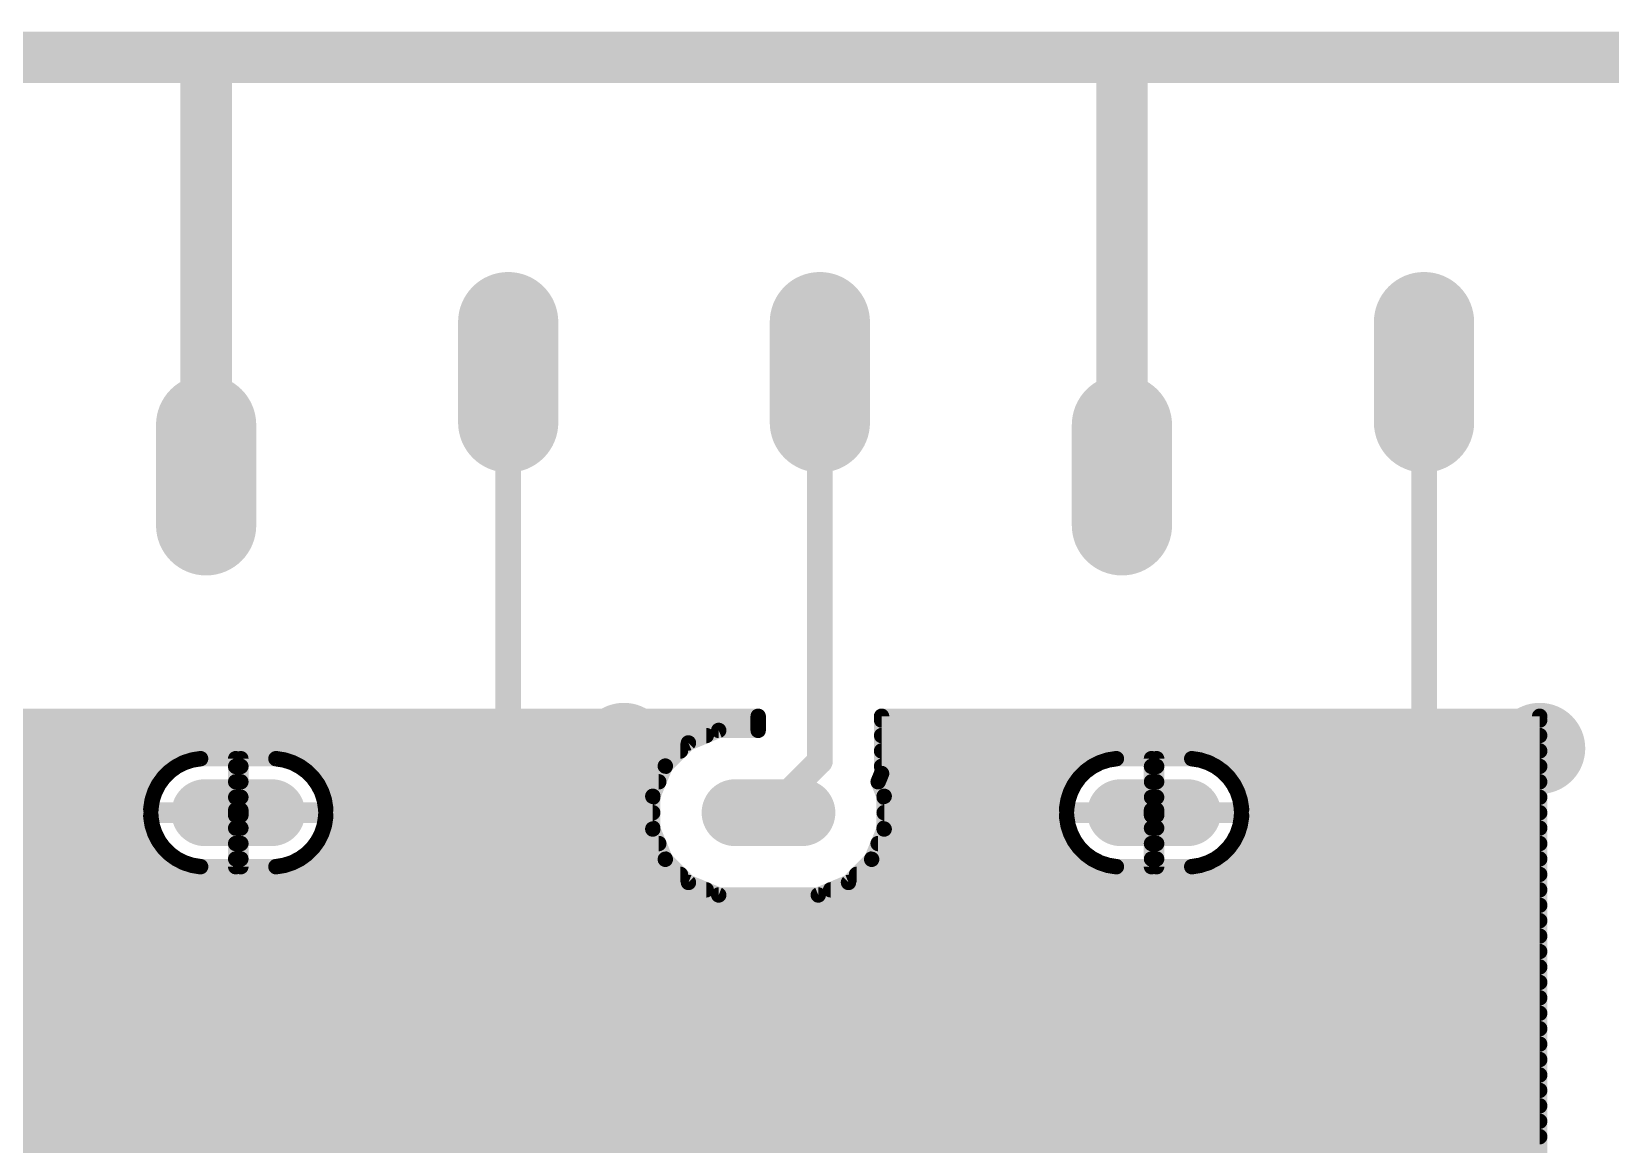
# Model space of a CAD drawing. Header units: millimetres. Extents: x 0 to 653, y 0 to 287.
# Drawn here: x 138.16 to 169.36, y 145.1 to 167.08 of the extents above; entities that cross this region are included whole.
import ezdxf

# ---------------------------------------------------------------- set-up
doc = ezdxf.new("R2010")
doc.units = ezdxf.units.MM
for name, color, linetype in [('16', 7, 'Continuous'), ('17', 7, 'Continuous'), ('18', 7, 'Continuous')]:
    doc.layers.add(name, color=color, linetype=linetype)

# ---------------------------------------------------------------- blocks, each defined once
blk = doc.blocks.new('LONGP100')
at = {"const_width": 1}
blk.add_lwpolyline([(-0.5, 0), (0.5, 0)], dxfattribs=at)
at = {"const_width": 0.5}
for points in [[(-0.5, 0.25, 1), (-0.5, -0.25)], [(0.5, -0.25, 1), (0.5, 0.25)]]:
    blk.add_lwpolyline(points, format="xyb", dxfattribs=at)
blk = doc.blocks.new('ROUNDV')
at = {"const_width": 0.5}
blk.add_lwpolyline([(0, -0.25, 1), (0, 0.25, 1), (0, -0.25)], format="xyb", dxfattribs=at)

msp = doc.modelspace()

# ---------------------------------------------------------------- linework, layer by layer
at = {"layer": '16'}
for points, const_width in [([(123.507, 166.573), (141.605, 166.573)], 1.016), ([(141.605, 166.573), (159.702, 166.573)], 1.016), ([(141.605, 158.318), (141.605, 166.573)], 1.016), ([(159.702, 158.318), (159.702, 166.573)], 1.016), ([(159.702, 166.573), (173.95, 166.573)], 1.016), ([(147.574, 160.35), (147.574, 152.666)], 0.508), ([(153.733, 160.35), (153.733, 152.666)], 0.508), ([(165.672, 160.35), (165.672, 152.349)], 0.508), ([(152.514, 153.555), (136.855, 153.555)], 0.305), ([(136.855, 153.479), (152.514, 153.479)], 0.305), ([(152.514, 153.276), (152.514, 153.555)], 0.305), ([(167.958, 153.555), (154.953, 153.555)], 0.305), ([(154.953, 153.555), (154.953, 152.424)], 0.305), ([(154.953, 153.479), (167.958, 153.479)], 0.305), ([(167.958, 128.168), (167.958, 153.555)], 0.305), ([(136.855, 153.174), (151.488, 153.174)], 0.305), ([(151.136, 153.028), (151.734, 153.276)], 0.305), ([(151.734, 153.276), (152.514, 153.276)], 0.305), ([(154.953, 153.174), (167.958, 153.174)], 0.305), ([(136.855, 152.869), (150.977, 152.869)], 0.305), ([(147.574, 152.666), (147.955, 152.285)], 0.508), ([(150.679, 152.571), (151.136, 153.028)], 0.305), ([(153.733, 152.666), (152.718, 151.65)], 0.508), ([(154.953, 152.869), (167.958, 152.869)], 0.305), ([(136.855, 152.565), (141.024, 152.565)], 0.305), ([(140.766, 152.345), (140.885, 152.464)], 0.305), ([(140.885, 152.464), (141.02, 152.563)], 0.305), ([(141.02, 152.563), (141.17, 152.639)], 0.305), ([(141.17, 152.639), (141.33, 152.691)], 0.305), ([(141.33, 152.691), (141.496, 152.717)], 0.305), ([(141.496, 152.717), (142.189, 152.717)], 0.305), ([(142.189, 152.717), (142.189, 151.701)], 0.305), ([(142.189, 152.565), (142.291, 152.565)], 0.305), ([(142.291, 151.701), (142.291, 152.717)], 0.305), ([(142.291, 152.717), (142.984, 152.717)], 0.305), ([(142.984, 152.717), (143.15, 152.691)], 0.305), ([(143.15, 152.691), (143.31, 152.639)], 0.305), ([(143.31, 152.639), (143.459, 152.563)], 0.305), ([(143.456, 152.565), (150.676, 152.565)], 0.305), ([(143.459, 152.563), (143.595, 152.464)], 0.305), ([(143.595, 152.464), (143.714, 152.345)], 0.305), ([(150.431, 151.974), (150.679, 152.571)], 0.305), ([(154.953, 152.424), (154.885, 152.26)], 0.305), ([(154.953, 152.565), (159.122, 152.565)], 0.305), ([(158.863, 152.345), (158.982, 152.464)], 0.305), ([(158.982, 152.464), (159.118, 152.563)], 0.305), ([(159.118, 152.563), (159.268, 152.639)], 0.305), ([(159.268, 152.639), (159.427, 152.691)], 0.305), ([(159.427, 152.691), (159.593, 152.717)], 0.305), ([(159.593, 152.717), (160.287, 152.717)], 0.305), ([(160.287, 152.717), (160.287, 151.701)], 0.305), ([(160.287, 152.565), (160.388, 152.565)], 0.305), ([(160.388, 151.701), (160.388, 152.717)], 0.305), ([(160.388, 152.717), (161.082, 152.717)], 0.305), ([(161.082, 152.717), (161.248, 152.691)], 0.305), ([(161.248, 152.691), (161.407, 152.639)], 0.305), ([(161.407, 152.639), (161.557, 152.563)], 0.305), ([(161.553, 152.565), (167.958, 152.565)], 0.305), ([(161.557, 152.563), (161.693, 152.464)], 0.305), ([(161.693, 152.464), (161.812, 152.345)], 0.305), ([(165.672, 152.349), (165.735, 152.285)], 0.508), ([(136.787, 152.26), (140.704, 152.26)], 0.305), ([(140.591, 152.06), (140.667, 152.209)], 0.305), ([(140.667, 152.209), (140.766, 152.345)], 0.305), ([(142.189, 152.26), (142.291, 152.26)], 0.305), ([(143.714, 152.345), (143.813, 152.209)], 0.305), ([(143.776, 152.26), (150.55, 152.26)], 0.305), ([(143.813, 152.209), (143.889, 152.06)], 0.305), ([(154.885, 152.26), (155.004, 151.974)], 0.305), ([(154.885, 152.26), (158.801, 152.26)], 0.305), ([(158.689, 152.06), (158.765, 152.209)], 0.305), ([(158.765, 152.209), (158.863, 152.345)], 0.305), ([(160.287, 152.26), (160.388, 152.26)], 0.305), ([(161.812, 152.345), (161.91, 152.209)], 0.305), ([(161.874, 152.26), (167.958, 152.26)], 0.305), ([(161.91, 152.209), (161.987, 152.06)], 0.305), ([(136.906, 151.955), (140.557, 151.955)], 0.305), ([(140.513, 151.734), (140.539, 151.9)], 0.305), ([(140.539, 151.9), (140.591, 152.06)], 0.305), ([(142.189, 151.955), (142.291, 151.955)], 0.305), ([(143.889, 152.06), (143.941, 151.9)], 0.305), ([(143.923, 151.955), (150.431, 151.955)], 0.305), ([(143.941, 151.9), (143.967, 151.734)], 0.305), ([(150.431, 151.327), (150.431, 151.974)], 0.305), ([(155.004, 151.974), (155.004, 151.327)], 0.305), ([(155.004, 151.955), (158.654, 151.955)], 0.305), ([(158.61, 151.734), (158.637, 151.9)], 0.305), ([(158.637, 151.9), (158.689, 152.06)], 0.305), ([(160.287, 151.955), (160.388, 151.955)], 0.305), ([(161.987, 152.06), (162.038, 151.9)], 0.305), ([(162.021, 151.955), (167.958, 151.955)], 0.305), ([(162.038, 151.9), (162.065, 151.734)], 0.305), ([(136.906, 151.65), (142.189, 151.65)], 0.305), ([(140.513, 151.701), (140.513, 151.734)], 0.305), ([(142.189, 151.701), (140.513, 151.701)], 0.305), ([(140.513, 151.566), (140.513, 151.599)], 0.305), ([(140.513, 151.599), (142.189, 151.599)], 0.305), ([(140.539, 151.4), (140.513, 151.566)], 0.305), ([(142.189, 151.599), (142.189, 151.701)], 0.305), ([(142.189, 151.701), (142.291, 151.701)], 0.305), ([(142.291, 151.599), (142.189, 151.599)], 0.305), ([(142.189, 151.599), (142.189, 150.583)], 0.305), ([(143.967, 151.701), (142.291, 151.701)], 0.305), ([(142.291, 151.701), (142.291, 151.599)], 0.305), ([(142.291, 151.65), (150.431, 151.65)], 0.305), ([(142.291, 151.599), (143.967, 151.599)], 0.305), ([(142.291, 150.583), (142.291, 151.599)], 0.305), ([(143.967, 151.566), (143.941, 151.4)], 0.305), ([(143.967, 151.734), (143.967, 151.701)], 0.305), ([(143.967, 151.599), (143.967, 151.566)], 0.305), ([(155.004, 151.65), (160.287, 151.65)], 0.305), ([(158.61, 151.701), (158.61, 151.734)], 0.305), ([(160.287, 151.701), (158.61, 151.701)], 0.305), ([(158.61, 151.566), (158.61, 151.599)], 0.305), ([(158.61, 151.599), (160.287, 151.599)], 0.305), ([(158.637, 151.4), (158.61, 151.566)], 0.305), ([(160.287, 151.599), (160.287, 151.701)], 0.305), ([(160.287, 151.701), (160.388, 151.701)], 0.305), ([(160.388, 151.599), (160.287, 151.599)], 0.305), ([(160.287, 151.599), (160.287, 150.583)], 0.305), ([(162.065, 151.701), (160.388, 151.701)], 0.305), ([(160.388, 151.701), (160.388, 151.599)], 0.305), ([(160.388, 151.65), (167.958, 151.65)], 0.305), ([(160.388, 151.599), (162.065, 151.599)], 0.305), ([(160.388, 150.583), (160.388, 151.599)], 0.305), ([(162.065, 151.566), (162.038, 151.4)], 0.305), ([(162.065, 151.734), (162.065, 151.701)], 0.305), ([(162.065, 151.599), (162.065, 151.566)], 0.305), ([(136.906, 151.345), (140.557, 151.345)], 0.305), ([(140.591, 151.241), (140.539, 151.4)], 0.305), ([(140.667, 151.091), (140.591, 151.241)], 0.305), ([(142.189, 151.345), (142.291, 151.345)], 0.305), ([(143.889, 151.241), (143.813, 151.091)], 0.305), ([(143.941, 151.4), (143.889, 151.241)], 0.305), ([(143.923, 151.345), (150.431, 151.345)], 0.305), ([(150.679, 150.729), (150.431, 151.327)], 0.305), ([(155.004, 151.327), (154.756, 150.729)], 0.305), ([(155.004, 151.345), (158.654, 151.345)], 0.305), ([(158.689, 151.241), (158.637, 151.4)], 0.305), ([(158.765, 151.091), (158.689, 151.241)], 0.305), ([(160.287, 151.345), (160.388, 151.345)], 0.305), ([(161.987, 151.241), (161.91, 151.091)], 0.305), ([(162.038, 151.4), (161.987, 151.241)], 0.305), ([(162.021, 151.345), (167.958, 151.345)], 0.305), ([(136.787, 151.041), (140.704, 151.041)], 0.305), ([(140.766, 150.955), (140.667, 151.091)], 0.305), ([(140.885, 150.836), (140.766, 150.955)], 0.305), ([(142.189, 151.041), (142.291, 151.041)], 0.305), ([(143.714, 150.955), (143.595, 150.836)], 0.305), ([(143.813, 151.091), (143.714, 150.955)], 0.305), ([(143.776, 151.041), (150.55, 151.041)], 0.305), ([(154.885, 151.041), (158.801, 151.041)], 0.305), ([(158.863, 150.955), (158.765, 151.091)], 0.305), ([(158.982, 150.836), (158.863, 150.955)], 0.305), ([(160.287, 151.041), (160.388, 151.041)], 0.305), ([(161.812, 150.955), (161.693, 150.836)], 0.305), ([(161.91, 151.091), (161.812, 150.955)], 0.305), ([(161.874, 151.041), (167.958, 151.041)], 0.305), ([(136.661, 150.736), (141.024, 150.736)], 0.305), ([(141.02, 150.738), (140.885, 150.836)], 0.305), ([(141.17, 150.662), (141.02, 150.738)], 0.305), ([(141.33, 150.61), (141.17, 150.662)], 0.305), ([(141.496, 150.583), (141.33, 150.61)], 0.305), ([(142.189, 150.583), (141.496, 150.583)], 0.305), ([(142.189, 150.736), (142.291, 150.736)], 0.305), ([(142.984, 150.583), (142.291, 150.583)], 0.305), ([(143.15, 150.61), (142.984, 150.583)], 0.305), ([(143.31, 150.662), (143.15, 150.61)], 0.305), ([(143.459, 150.738), (143.31, 150.662)], 0.305), ([(143.456, 150.736), (150.676, 150.736)], 0.305), ([(143.595, 150.836), (143.459, 150.738)], 0.305), ([(151.136, 150.272), (150.679, 150.729)], 0.305), ([(154.756, 150.729), (154.299, 150.272)], 0.305), ([(154.759, 150.736), (159.122, 150.736)], 0.305), ([(159.118, 150.738), (158.982, 150.836)], 0.305), ([(159.268, 150.662), (159.118, 150.738)], 0.305), ([(159.427, 150.61), (159.268, 150.662)], 0.305), ([(159.593, 150.583), (159.427, 150.61)], 0.305), ([(160.287, 150.583), (159.593, 150.583)], 0.305), ([(160.287, 150.736), (160.388, 150.736)], 0.305), ([(161.082, 150.583), (160.388, 150.583)], 0.305), ([(161.248, 150.61), (161.082, 150.583)], 0.305), ([(161.407, 150.662), (161.248, 150.61)], 0.305), ([(161.557, 150.738), (161.407, 150.662)], 0.305), ([(161.553, 150.736), (167.958, 150.736)], 0.305), ([(161.693, 150.836), (161.557, 150.738)], 0.305), ([(136.36, 150.431), (150.977, 150.431)], 0.305), ([(151.734, 150.025), (151.136, 150.272)], 0.305), ([(154.299, 150.272), (153.701, 150.025)], 0.305), ([(154.458, 150.431), (167.958, 150.431)], 0.305), ([(135.849, 150.126), (151.488, 150.126)], 0.305), ([(153.701, 150.025), (151.734, 150.025)], 0.305), ([(153.946, 150.126), (167.958, 150.126)], 0.305), ([(1.168, 149.821), (167.958, 149.821)], 0.305), ([(6.188, 149.517), (167.958, 149.517)], 0.305), ([(6.493, 149.212), (167.958, 149.212)], 0.305), ([(6.693, 148.907), (167.958, 148.907)], 0.305), ([(6.693, 148.602), (167.958, 148.602)], 0.305), ([(6.693, 148.297), (167.958, 148.297)], 0.305), ([(6.693, 147.993), (167.958, 147.993)], 0.305), ([(6.442, 147.688), (167.958, 147.688)], 0.305), ([(6.137, 147.383), (167.958, 147.383)], 0.305), ([(1.168, 147.078), (167.958, 147.078)], 0.305), ([(1.168, 146.773), (167.958, 146.773)], 0.305), ([(1.168, 146.469), (167.958, 146.469)], 0.305), ([(1.168, 146.164), (167.958, 146.164)], 0.305), ([(1.168, 145.859), (167.958, 145.859)], 0.305), ([(1.168, 145.554), (167.958, 145.554)], 0.305), ([(1.168, 145.249), (167.958, 145.249)], 0.305), ([(1.168, 144.945), (167.958, 144.945)], 0.305)]:
    msp.add_lwpolyline(points, dxfattribs=dict(at, const_width=const_width))
for points, const_width in [([(141.605, 166.319, -1), (141.605, 166.827)], 0.508), ([(141.351, 166.573, -1), (141.859, 166.573)], 0.508), ([(141.605, 166.827, -1), (141.605, 166.319)], 0.508), ([(159.448, 166.573, -1), (159.957, 166.573)], 0.508), ([(159.702, 166.319, -1), (159.702, 166.827)], 0.508), ([(159.702, 166.827, -1), (159.702, 166.319)], 0.508), ([(147.447, 160.35, -1), (147.701, 160.35)], 0.254), ([(153.607, 160.35, -1), (153.861, 160.35)], 0.254), ([(165.544, 160.35, -1), (165.798, 160.35)], 0.254), ([(141.859, 158.318, -1), (141.351, 158.318)], 0.508), ([(159.957, 158.318, -1), (159.448, 158.318)], 0.508), ([(152.438, 153.555, -1), (152.59, 153.555)], 0.152), ([(152.514, 153.631, -1), (152.514, 153.479)], 0.152), ([(152.514, 153.555, -1), (152.514, 153.403)], 0.152), ([(154.953, 153.479, -1), (154.953, 153.631)], 0.152), ([(154.876, 153.555, -1), (155.029, 153.555)], 0.152), ([(154.953, 153.403, -1), (154.953, 153.555)], 0.152), ([(167.881, 153.555, -1), (168.034, 153.555)], 0.152), ([(167.958, 153.631, -1), (167.958, 153.479)], 0.152), ([(167.958, 153.555, -1), (167.958, 153.403)], 0.152), ([(151.488, 153.25, -1), (151.488, 153.098)], 0.152), ([(151.734, 153.2, -1), (151.734, 153.352)], 0.152), ([(151.705, 153.346, -1), (151.763, 153.205)], 0.152), ([(152.59, 153.276, -1), (152.438, 153.276)], 0.152), ([(152.514, 153.352, -1), (152.514, 153.2)], 0.152), ([(154.953, 153.098, -1), (154.953, 153.25)], 0.152), ([(167.958, 153.25, -1), (167.958, 153.098)], 0.152), ([(147.484, 152.576, -1), (147.664, 152.756)], 0.254), ([(150.977, 152.946, -1), (150.977, 152.793)], 0.152), ([(151.165, 152.958, -1), (151.107, 153.099)], 0.152), ([(151.082, 153.082, -1), (151.19, 152.974)], 0.152), ([(153.644, 152.756, -1), (153.823, 152.576)], 0.254), ([(154.953, 152.793, -1), (154.953, 152.946)], 0.152), ([(167.958, 152.946, -1), (167.958, 152.793)], 0.152), ([(140.929, 152.402, -1), (140.84, 152.526)], 0.152), ([(140.831, 152.518, -1), (140.939, 152.41)], 0.152), ([(141.055, 152.495, -1), (140.986, 152.63)], 0.152), ([(140.976, 152.624, -1), (141.065, 152.501)], 0.152), ([(141.024, 152.641, -1), (141.024, 152.488)], 0.152), ([(141.194, 152.566, -1), (141.147, 152.711)], 0.152), ([(141.136, 152.707, -1), (141.205, 152.571)], 0.152), ([(141.342, 152.615, -1), (141.318, 152.766)], 0.152), ([(141.306, 152.763, -1), (141.353, 152.618)], 0.152), ([(141.496, 152.641, -1), (141.496, 152.793)], 0.152), ([(141.484, 152.792, -1), (141.508, 152.642)], 0.152), ([(142.113, 152.717, -1), (142.265, 152.717)], 0.152), ([(142.189, 152.488, -1), (142.189, 152.641)], 0.152), ([(142.189, 152.793, -1), (142.189, 152.641)], 0.152), ([(142.215, 152.717, -1), (142.367, 152.717)], 0.152), ([(142.291, 152.641, -1), (142.291, 152.793)], 0.152), ([(142.291, 152.641, -1), (142.291, 152.488)], 0.152), ([(142.972, 152.642, -1), (142.996, 152.792)], 0.152), ([(142.984, 152.793, -1), (142.984, 152.641)], 0.152), ([(143.127, 152.618, -1), (143.174, 152.763)], 0.152), ([(143.162, 152.766, -1), (143.138, 152.615)], 0.152), ([(143.275, 152.571, -1), (143.345, 152.707)], 0.152), ([(143.333, 152.711, -1), (143.286, 152.566)], 0.152), ([(143.456, 152.488, -1), (143.456, 152.641)], 0.152), ([(143.415, 152.501, -1), (143.504, 152.624)], 0.152), ([(143.494, 152.63, -1), (143.425, 152.495)], 0.152), ([(143.542, 152.41, -1), (143.649, 152.518)], 0.152), ([(143.64, 152.526, -1), (143.551, 152.402)], 0.152), ([(147.701, 152.666, -1), (147.447, 152.666)], 0.254), ([(150.733, 152.517, -1), (150.625, 152.625)], 0.152), ([(150.609, 152.6, -1), (150.749, 152.542)], 0.152), ([(150.676, 152.641, -1), (150.676, 152.488)], 0.152), ([(153.861, 152.666, -1), (153.607, 152.666)], 0.254), ([(154.953, 152.488, -1), (154.953, 152.641)], 0.152), ([(154.882, 152.453, -1), (155.023, 152.394)], 0.152), ([(159.027, 152.402, -1), (158.937, 152.526)], 0.152), ([(158.928, 152.518, -1), (159.036, 152.41)], 0.152), ([(159.153, 152.495, -1), (159.083, 152.63)], 0.152), ([(159.073, 152.624, -1), (159.163, 152.501)], 0.152), ([(159.122, 152.641, -1), (159.122, 152.488)], 0.152), ([(159.291, 152.566, -1), (159.244, 152.711)], 0.152), ([(159.233, 152.707, -1), (159.302, 152.571)], 0.152), ([(159.439, 152.615, -1), (159.415, 152.766)], 0.152), ([(159.404, 152.763, -1), (159.451, 152.618)], 0.152), ([(159.593, 152.641, -1), (159.593, 152.793)], 0.152), ([(159.581, 152.792, -1), (159.605, 152.642)], 0.152), ([(160.21, 152.717, -1), (160.363, 152.717)], 0.152), ([(160.287, 152.488, -1), (160.287, 152.641)], 0.152), ([(160.287, 152.793, -1), (160.287, 152.641)], 0.152), ([(160.312, 152.717, -1), (160.464, 152.717)], 0.152), ([(160.388, 152.641, -1), (160.388, 152.793)], 0.152), ([(160.388, 152.641, -1), (160.388, 152.488)], 0.152), ([(161.07, 152.642, -1), (161.094, 152.792)], 0.152), ([(161.082, 152.793, -1), (161.082, 152.641)], 0.152), ([(161.224, 152.618, -1), (161.271, 152.763)], 0.152), ([(161.26, 152.766, -1), (161.236, 152.615)], 0.152), ([(161.373, 152.571, -1), (161.442, 152.707)], 0.152), ([(161.431, 152.711, -1), (161.384, 152.566)], 0.152), ([(161.553, 152.488, -1), (161.553, 152.641)], 0.152), ([(161.512, 152.501, -1), (161.602, 152.624)], 0.152), ([(161.592, 152.63, -1), (161.522, 152.495)], 0.152), ([(161.639, 152.41, -1), (161.747, 152.518)], 0.152), ([(161.738, 152.526, -1), (161.648, 152.402)], 0.152), ([(165.582, 152.259, -1), (165.761, 152.438)], 0.254), ([(167.958, 152.641, -1), (167.958, 152.488)], 0.152), ([(140.729, 152.164, -1), (140.606, 152.254)], 0.152), ([(140.599, 152.244, -1), (140.735, 152.175)], 0.152), ([(140.82, 152.291, -1), (140.712, 152.399)], 0.152), ([(140.704, 152.39, -1), (140.827, 152.3)], 0.152), ([(140.704, 152.336, -1), (140.704, 152.184)], 0.152), ([(142.189, 152.184, -1), (142.189, 152.336)], 0.152), ([(142.291, 152.336, -1), (142.291, 152.184)], 0.152), ([(143.653, 152.3, -1), (143.776, 152.39)], 0.152), ([(143.768, 152.399, -1), (143.66, 152.291)], 0.152), ([(143.776, 152.184, -1), (143.776, 152.336)], 0.152), ([(143.745, 152.175, -1), (143.881, 152.244)], 0.152), ([(143.875, 152.254, -1), (143.751, 152.164)], 0.152), ([(148.045, 152.375, -1), (147.865, 152.195)], 0.254), ([(150.55, 152.336, -1), (150.55, 152.184)], 0.152), ([(154.885, 152.184, -1), (154.885, 152.336)], 0.152), ([(154.815, 152.231, -1), (154.955, 152.289)], 0.152), ([(154.955, 152.231, -1), (154.815, 152.289)], 0.152), ([(155.029, 152.424, -1), (154.876, 152.424)], 0.152), ([(158.826, 152.164, -1), (158.703, 152.254)], 0.152), ([(158.697, 152.244, -1), (158.833, 152.175)], 0.152), ([(158.917, 152.291, -1), (158.81, 152.399)], 0.152), ([(158.801, 152.336, -1), (158.801, 152.184)], 0.152), ([(158.802, 152.39, -1), (158.925, 152.3)], 0.152), ([(160.287, 152.184, -1), (160.287, 152.336)], 0.152), ([(160.388, 152.336, -1), (160.388, 152.184)], 0.152), ([(161.75, 152.3, -1), (161.873, 152.39)], 0.152), ([(161.865, 152.399, -1), (161.758, 152.291)], 0.152), ([(161.874, 152.184, -1), (161.874, 152.336)], 0.152), ([(161.842, 152.175, -1), (161.978, 152.244)], 0.152), ([(161.972, 152.254, -1), (161.849, 152.164)], 0.152), ([(165.798, 152.349, -1), (165.544, 152.349)], 0.254), ([(165.825, 152.375, -1), (165.645, 152.195)], 0.254), ([(167.958, 152.336, -1), (167.958, 152.184)], 0.152), ([(140.612, 151.876, -1), (140.467, 151.924)], 0.152), ([(140.464, 151.912, -1), (140.614, 151.888)], 0.152), ([(140.659, 152.025, -1), (140.523, 152.094)], 0.152), ([(140.518, 152.083, -1), (140.663, 152.036)], 0.152), ([(140.557, 152.031, -1), (140.557, 151.879)], 0.152), ([(142.189, 151.879, -1), (142.189, 152.031)], 0.152), ([(142.291, 152.031, -1), (142.291, 151.879)], 0.152), ([(143.817, 152.036, -1), (143.962, 152.083)], 0.152), ([(143.957, 152.094, -1), (143.821, 152.025)], 0.152), ([(143.923, 151.879, -1), (143.923, 152.031)], 0.152), ([(143.866, 151.888, -1), (144.016, 151.912)], 0.152), ([(144.013, 151.924, -1), (143.869, 151.876)], 0.152), ([(150.355, 151.974, -1), (150.508, 151.974)], 0.152), ([(150.502, 151.944, -1), (150.361, 152.003)], 0.152), ([(150.431, 152.031, -1), (150.431, 151.879)], 0.152), ([(154.927, 151.974, -1), (155.08, 151.974)], 0.152), ([(155.004, 151.879, -1), (155.004, 152.031)], 0.152), ([(155.074, 152.003, -1), (154.933, 151.944)], 0.152), ([(158.709, 151.876, -1), (158.564, 151.924)], 0.152), ([(158.561, 151.912, -1), (158.712, 151.888)], 0.152), ([(158.756, 152.025, -1), (158.621, 152.094)], 0.152), ([(158.616, 152.083, -1), (158.761, 152.036)], 0.152), ([(158.654, 152.031, -1), (158.654, 151.879)], 0.152), ([(160.287, 151.879, -1), (160.287, 152.031)], 0.152), ([(160.388, 152.031, -1), (160.388, 151.879)], 0.152), ([(161.914, 152.036, -1), (162.059, 152.083)], 0.152), ([(162.054, 152.094, -1), (161.919, 152.025)], 0.152), ([(162.021, 151.879, -1), (162.021, 152.031)], 0.152), ([(161.963, 151.888, -1), (162.114, 151.912)], 0.152), ([(162.111, 151.924, -1), (161.966, 151.876)], 0.152), ([(167.958, 152.031, -1), (167.958, 151.879)], 0.152), ([(140.437, 151.734, -1), (140.589, 151.734)], 0.152), ([(140.513, 151.625, -1), (140.513, 151.777)], 0.152), ([(140.588, 151.722, -1), (140.438, 151.746)], 0.152), ([(140.589, 151.701, -1), (140.437, 151.701)], 0.152), ([(140.437, 151.599, -1), (140.589, 151.599)], 0.152), ([(140.513, 151.523, -1), (140.513, 151.676)], 0.152), ([(140.438, 151.554, -1), (140.588, 151.578)], 0.152), ([(140.589, 151.566, -1), (140.437, 151.566)], 0.152), ([(142.113, 151.701, -1), (142.265, 151.701)], 0.152), ([(142.189, 151.625, -1), (142.189, 151.777)], 0.152), ([(142.265, 151.701, -1), (142.113, 151.701)], 0.152), ([(142.189, 151.523, -1), (142.189, 151.676)], 0.152), ([(142.113, 151.599, -1), (142.265, 151.599)], 0.152), ([(142.265, 151.599, -1), (142.113, 151.599)], 0.152), ([(142.189, 151.777, -1), (142.189, 151.625)], 0.152), ([(142.189, 151.726, -1), (142.189, 151.574)], 0.152), ([(142.189, 151.676, -1), (142.189, 151.523)], 0.152), ([(142.291, 151.625, -1), (142.291, 151.777)], 0.152), ([(142.215, 151.701, -1), (142.367, 151.701)], 0.152), ([(142.291, 151.574, -1), (142.291, 151.726)], 0.152), ([(142.367, 151.701, -1), (142.215, 151.701)], 0.152), ([(142.291, 151.523, -1), (142.291, 151.676)], 0.152), ([(142.215, 151.599, -1), (142.367, 151.599)], 0.152), ([(142.367, 151.599, -1), (142.215, 151.599)], 0.152), ([(142.291, 151.777, -1), (142.291, 151.625)], 0.152), ([(142.291, 151.676, -1), (142.291, 151.523)], 0.152), ([(143.891, 151.734, -1), (144.043, 151.734)], 0.152), ([(144.043, 151.701, -1), (143.891, 151.701)], 0.152), ([(143.891, 151.599, -1), (144.043, 151.599)], 0.152), ([(144.043, 151.566, -1), (143.891, 151.566)], 0.152), ([(144.042, 151.746, -1), (143.892, 151.722)], 0.152), ([(143.892, 151.578, -1), (144.042, 151.554)], 0.152), ([(143.967, 151.777, -1), (143.967, 151.625)], 0.152), ([(143.967, 151.676, -1), (143.967, 151.523)], 0.152), ([(150.431, 151.726, -1), (150.431, 151.574)], 0.152), ([(152.807, 151.56, -1), (152.628, 151.74)], 0.254), ([(155.004, 151.574, -1), (155.004, 151.726)], 0.152), ([(158.534, 151.734, -1), (158.686, 151.734)], 0.152), ([(158.61, 151.625, -1), (158.61, 151.777)], 0.152), ([(158.686, 151.722, -1), (158.535, 151.746)], 0.152), ([(158.686, 151.701, -1), (158.534, 151.701)], 0.152), ([(158.534, 151.599, -1), (158.686, 151.599)], 0.152), ([(158.61, 151.523, -1), (158.61, 151.676)], 0.152), ([(158.535, 151.554, -1), (158.686, 151.578)], 0.152), ([(158.686, 151.566, -1), (158.534, 151.566)], 0.152), ([(160.21, 151.701, -1), (160.363, 151.701)], 0.152), ([(160.287, 151.625, -1), (160.287, 151.777)], 0.152), ([(160.363, 151.701, -1), (160.21, 151.701)], 0.152), ([(160.287, 151.523, -1), (160.287, 151.676)], 0.152), ([(160.21, 151.599, -1), (160.363, 151.599)], 0.152), ([(160.363, 151.599, -1), (160.21, 151.599)], 0.152), ([(160.287, 151.777, -1), (160.287, 151.625)], 0.152), ([(160.287, 151.726, -1), (160.287, 151.574)], 0.152), ([(160.287, 151.676, -1), (160.287, 151.523)], 0.152), ([(160.388, 151.625, -1), (160.388, 151.777)], 0.152), ([(160.312, 151.701, -1), (160.464, 151.701)], 0.152), ([(160.388, 151.574, -1), (160.388, 151.726)], 0.152), ([(160.464, 151.701, -1), (160.312, 151.701)], 0.152), ([(160.388, 151.523, -1), (160.388, 151.676)], 0.152), ([(160.312, 151.599, -1), (160.464, 151.599)], 0.152), ([(160.464, 151.599, -1), (160.312, 151.599)], 0.152), ([(160.388, 151.777, -1), (160.388, 151.625)], 0.152), ([(160.388, 151.676, -1), (160.388, 151.523)], 0.152), ([(161.988, 151.734, -1), (162.141, 151.734)], 0.152), ([(162.141, 151.701, -1), (161.988, 151.701)], 0.152), ([(161.988, 151.599, -1), (162.141, 151.599)], 0.152), ([(162.141, 151.566, -1), (161.988, 151.566)], 0.152), ([(162.14, 151.746, -1), (161.989, 151.722)], 0.152), ([(161.989, 151.578, -1), (162.14, 151.554)], 0.152), ([(162.065, 151.777, -1), (162.065, 151.625)], 0.152), ([(162.065, 151.676, -1), (162.065, 151.523)], 0.152), ([(167.958, 151.726, -1), (167.958, 151.574)], 0.152), ([(140.467, 151.377, -1), (140.612, 151.424)], 0.152), ([(140.614, 151.412, -1), (140.464, 151.388)], 0.152), ([(140.523, 151.206, -1), (140.659, 151.275)], 0.152), ([(140.663, 151.264, -1), (140.518, 151.217)], 0.152), ([(140.557, 151.422, -1), (140.557, 151.269)], 0.152), ([(142.189, 151.269, -1), (142.189, 151.422)], 0.152), ([(142.291, 151.422, -1), (142.291, 151.269)], 0.152), ([(143.962, 151.217, -1), (143.817, 151.264)], 0.152), ([(143.821, 151.275, -1), (143.957, 151.206)], 0.152), ([(143.923, 151.269, -1), (143.923, 151.422)], 0.152), ([(144.016, 151.388, -1), (143.866, 151.412)], 0.152), ([(143.869, 151.424, -1), (144.013, 151.377)], 0.152), ([(150.361, 151.298, -1), (150.502, 151.356)], 0.152), ([(150.508, 151.327, -1), (150.355, 151.327)], 0.152), ([(150.431, 151.422, -1), (150.431, 151.269)], 0.152), ([(155.004, 151.269, -1), (155.004, 151.422)], 0.152), ([(155.08, 151.327, -1), (154.927, 151.327)], 0.152), ([(154.933, 151.356, -1), (155.074, 151.298)], 0.152), ([(158.564, 151.377, -1), (158.709, 151.424)], 0.152), ([(158.712, 151.412, -1), (158.561, 151.388)], 0.152), ([(158.621, 151.206, -1), (158.756, 151.275)], 0.152), ([(158.761, 151.264, -1), (158.616, 151.217)], 0.152), ([(158.654, 151.422, -1), (158.654, 151.269)], 0.152), ([(160.287, 151.269, -1), (160.287, 151.422)], 0.152), ([(160.388, 151.422, -1), (160.388, 151.269)], 0.152), ([(162.059, 151.217, -1), (161.914, 151.264)], 0.152), ([(161.919, 151.275, -1), (162.054, 151.206)], 0.152), ([(162.021, 151.269, -1), (162.021, 151.422)], 0.152), ([(162.114, 151.388, -1), (161.963, 151.412)], 0.152), ([(161.966, 151.424, -1), (162.111, 151.377)], 0.152), ([(167.958, 151.422, -1), (167.958, 151.269)], 0.152), ([(140.606, 151.046, -1), (140.729, 151.136)], 0.152), ([(140.735, 151.126, -1), (140.599, 151.056)], 0.152), ([(140.712, 150.901, -1), (140.82, 151.009)], 0.152), ([(140.704, 151.117, -1), (140.704, 150.964)], 0.152), ([(140.827, 151, -1), (140.704, 150.91)], 0.152), ([(142.189, 150.964, -1), (142.189, 151.117)], 0.152), ([(142.291, 151.117, -1), (142.291, 150.964)], 0.152), ([(143.776, 150.91, -1), (143.653, 151)], 0.152), ([(143.66, 151.009, -1), (143.768, 150.901)], 0.152), ([(143.776, 150.964, -1), (143.776, 151.117)], 0.152), ([(143.881, 151.056, -1), (143.745, 151.126)], 0.152), ([(143.751, 151.136, -1), (143.875, 151.046)], 0.152), ([(150.55, 151.117, -1), (150.55, 150.964)], 0.152), ([(154.885, 150.964, -1), (154.885, 151.117)], 0.152), ([(158.703, 151.046, -1), (158.826, 151.136)], 0.152), ([(158.833, 151.126, -1), (158.697, 151.056)], 0.152), ([(158.81, 150.901, -1), (158.917, 151.009)], 0.152), ([(158.801, 151.117, -1), (158.801, 150.964)], 0.152), ([(158.925, 151, -1), (158.802, 150.91)], 0.152), ([(160.287, 150.964, -1), (160.287, 151.117)], 0.152), ([(160.388, 151.117, -1), (160.388, 150.964)], 0.152), ([(161.873, 150.91, -1), (161.75, 151)], 0.152), ([(161.758, 151.009, -1), (161.865, 150.901)], 0.152), ([(161.874, 150.964, -1), (161.874, 151.117)], 0.152), ([(161.978, 151.056, -1), (161.842, 151.126)], 0.152), ([(161.849, 151.136, -1), (161.972, 151.046)], 0.152), ([(167.958, 151.117, -1), (167.958, 150.964)], 0.152), ([(140.84, 150.775, -1), (140.929, 150.898)], 0.152), ([(140.939, 150.89, -1), (140.831, 150.783)], 0.152), ([(140.986, 150.67, -1), (141.055, 150.806)], 0.152), ([(141.065, 150.799, -1), (140.976, 150.676)], 0.152), ([(141.024, 150.812, -1), (141.024, 150.66)], 0.152), ([(141.147, 150.589, -1), (141.194, 150.734)], 0.152), ([(141.205, 150.729, -1), (141.136, 150.594)], 0.152), ([(141.318, 150.534, -1), (141.342, 150.685)], 0.152), ([(141.353, 150.682, -1), (141.306, 150.537)], 0.152), ([(141.496, 150.507, -1), (141.496, 150.66)], 0.152), ([(141.508, 150.659, -1), (141.484, 150.508)], 0.152), ([(142.189, 150.66, -1), (142.189, 150.812)], 0.152), ([(142.189, 150.66, -1), (142.189, 150.507)], 0.152), ([(142.291, 150.507, -1), (142.291, 150.66)], 0.152), ([(142.291, 150.812, -1), (142.291, 150.66)], 0.152), ([(142.996, 150.508, -1), (142.972, 150.659)], 0.152), ([(142.984, 150.66, -1), (142.984, 150.507)], 0.152), ([(143.174, 150.537, -1), (143.127, 150.682)], 0.152), ([(143.138, 150.685, -1), (143.162, 150.534)], 0.152), ([(143.345, 150.594, -1), (143.275, 150.729)], 0.152), ([(143.286, 150.734, -1), (143.333, 150.589)], 0.152), ([(143.456, 150.66, -1), (143.456, 150.812)], 0.152), ([(143.504, 150.676, -1), (143.415, 150.799)], 0.152), ([(143.425, 150.806, -1), (143.494, 150.67)], 0.152), ([(143.649, 150.783, -1), (143.542, 150.89)], 0.152), ([(143.551, 150.898, -1), (143.64, 150.775)], 0.152), ([(150.625, 150.675, -1), (150.733, 150.783)], 0.152), ([(150.749, 150.758, -1), (150.609, 150.7)], 0.152), ([(150.676, 150.812, -1), (150.676, 150.66)], 0.152), ([(154.826, 150.7, -1), (154.686, 150.758)], 0.152), ([(154.759, 150.66, -1), (154.759, 150.812)], 0.152), ([(154.702, 150.783, -1), (154.81, 150.675)], 0.152), ([(158.937, 150.775, -1), (159.027, 150.898)], 0.152), ([(159.036, 150.89, -1), (158.928, 150.783)], 0.152), ([(159.083, 150.67, -1), (159.153, 150.806)], 0.152), ([(159.163, 150.799, -1), (159.073, 150.676)], 0.152), ([(159.122, 150.812, -1), (159.122, 150.66)], 0.152), ([(159.244, 150.589, -1), (159.291, 150.734)], 0.152), ([(159.302, 150.729, -1), (159.233, 150.594)], 0.152), ([(159.415, 150.534, -1), (159.439, 150.685)], 0.152), ([(159.451, 150.682, -1), (159.404, 150.537)], 0.152), ([(159.593, 150.507, -1), (159.593, 150.66)], 0.152), ([(159.605, 150.659, -1), (159.581, 150.508)], 0.152), ([(160.287, 150.66, -1), (160.287, 150.812)], 0.152), ([(160.287, 150.66, -1), (160.287, 150.507)], 0.152), ([(160.388, 150.507, -1), (160.388, 150.66)], 0.152), ([(160.388, 150.812, -1), (160.388, 150.66)], 0.152), ([(161.094, 150.508, -1), (161.07, 150.659)], 0.152), ([(161.082, 150.66, -1), (161.082, 150.507)], 0.152), ([(161.271, 150.537, -1), (161.224, 150.682)], 0.152), ([(161.236, 150.685, -1), (161.26, 150.534)], 0.152), ([(161.442, 150.594, -1), (161.373, 150.729)], 0.152), ([(161.384, 150.734, -1), (161.431, 150.589)], 0.152), ([(161.553, 150.66, -1), (161.553, 150.812)], 0.152), ([(161.602, 150.676, -1), (161.512, 150.799)], 0.152), ([(161.522, 150.806, -1), (161.592, 150.67)], 0.152), ([(161.747, 150.783, -1), (161.639, 150.89)], 0.152), ([(161.648, 150.898, -1), (161.738, 150.775)], 0.152), ([(167.958, 150.812, -1), (167.958, 150.66)], 0.152), ([(142.265, 150.583, -1), (142.113, 150.583)], 0.152), ([(142.367, 150.583, -1), (142.215, 150.583)], 0.152), ([(150.977, 150.507, -1), (150.977, 150.355)], 0.152), ([(151.107, 150.202, -1), (151.165, 150.342)], 0.152), ([(151.19, 150.326, -1), (151.082, 150.218)], 0.152), ([(154.353, 150.218, -1), (154.245, 150.326)], 0.152), ([(154.27, 150.342, -1), (154.328, 150.202)], 0.152), ([(154.458, 150.355, -1), (154.458, 150.507)], 0.152), ([(160.363, 150.583, -1), (160.21, 150.583)], 0.152), ([(160.464, 150.583, -1), (160.312, 150.583)], 0.152), ([(167.958, 150.507, -1), (167.958, 150.355)], 0.152), ([(151.488, 150.202, -1), (151.488, 150.05)], 0.152), ([(151.734, 149.948, -1), (151.734, 150.101)], 0.152), ([(151.763, 150.095, -1), (151.705, 149.954)], 0.152), ([(153.73, 149.954, -1), (153.672, 150.095)], 0.152), ([(153.701, 150.101, -1), (153.701, 149.948)], 0.152), ([(153.946, 150.05, -1), (153.946, 150.202)], 0.152), ([(167.958, 150.202, -1), (167.958, 150.05)], 0.152), ([(167.958, 149.898, -1), (167.958, 149.745)], 0.152), ([(167.958, 149.593, -1), (167.958, 149.44)], 0.152), ([(167.958, 149.288, -1), (167.958, 149.136)], 0.152), ([(167.958, 148.983, -1), (167.958, 148.831)], 0.152), ([(167.958, 148.678, -1), (167.958, 148.526)], 0.152), ([(167.958, 148.374, -1), (167.958, 148.221)], 0.152), ([(167.958, 148.069, -1), (167.958, 147.916)], 0.152), ([(167.958, 147.764, -1), (167.958, 147.612)], 0.152), ([(167.958, 147.459, -1), (167.958, 147.307)], 0.152), ([(167.958, 147.154, -1), (167.958, 147.002)], 0.152), ([(167.958, 146.85, -1), (167.958, 146.697)], 0.152), ([(167.958, 146.545, -1), (167.958, 146.392)], 0.152), ([(167.958, 146.24, -1), (167.958, 146.088)], 0.152), ([(167.958, 145.935, -1), (167.958, 145.783)], 0.152), ([(167.958, 145.63, -1), (167.958, 145.478)], 0.152), ([(167.958, 145.326, -1), (167.958, 145.173)], 0.152)]:
    msp.add_lwpolyline(points, format="xyb", dxfattribs=dict(at, const_width=const_width))

# ---------------------------------------------------------------- block references
at = {"layer": '17', "xscale": -1.9812, "yscale": 1.9812, "rotation": 270}
for p in [(147.574, 160.35), (147.574, 160.35), (153.733, 160.35), (153.733, 160.35), (165.672, 160.35), (165.672, 160.35), (141.605, 158.318), (141.605, 158.318), (159.702, 158.318), (159.702, 158.318)]:
    msp.add_blockref('LONGP100', p, dxfattribs=at)
at = {"layer": '17', "xscale": -1.3208, "yscale": 1.3208}
for p in [(142.24, 151.65), (142.24, 151.65), (152.718, 151.65), (152.718, 151.65), (160.338, 151.65), (160.338, 151.65)]:
    msp.add_blockref('LONGP100', p, dxfattribs=at)
at = {"layer": '18', "xscale": -1.8, "yscale": 1.8, "rotation": 180}
for p in [(149.86, 152.92), (149.86, 152.92), (167.958, 152.92), (167.958, 152.92)]:
    msp.add_blockref('ROUNDV', p, dxfattribs=at)

doc.saveas('drawing.dxf')
